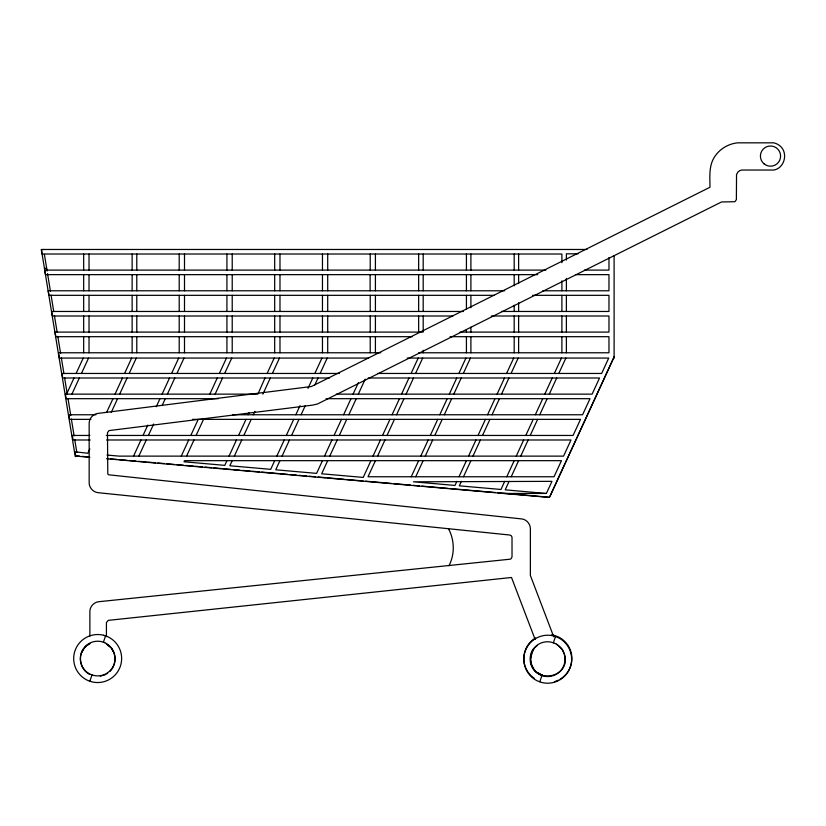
<?xml version="1.0" encoding="UTF-8"?>
<svg xmlns="http://www.w3.org/2000/svg" width="826" height="826" viewBox="0 0 826 826"><rect width="100%" height="100%" fill="white"/><g stroke="black" fill="none" stroke-linecap="round" stroke-linejoin="round"><path stroke-width="1.24" d="M530.612 658.353L532.749 650.578M530.777 656.226L530.829 662.38M89.848 681.171L91.996 674.863M103.395 642.236L105.542 635.927M539.791 681.77L537.809 681.089A24.037 24.037 0 0 1 553.544 635.896L557.498 637.269A24.037 24.037 0 0 1 541.773 682.493L539.801 681.801L541.97 675.482M553.337 642.865L555.516 636.547M265.001 377.998L257.898 394.136L65.409 394.136L66.163 398.679L218.209 398.679M81.753 652.447L83.705 648.947M504.655 481.351L501.021 489.467L459.308 485.843L461.373 481.351M226.923 460.671L224.806 465.358L184.002 461.775L184.497 460.671L561.453 460.671L554.029 476.757L368.004 476.757L375.417 460.671M456.881 481.351L455.012 485.44L413.403 481.806L551.964 481.351L546.368 493.452L503.54 493.452L106.533 458.771M448.983 565.717C454.95 554.215 454.599 539.843 448.353 528.516M66.576 394.136L73.989 377.998M71.914 394.136L79.337 377.998M89.838 448.838L87.804 453.257L74.99 451.791L75.755 456.076L89.879 457.315M115.041 394.136L122.454 377.998M124.581 373.455L131.644 358.071M119.687 394.136L127.101 377.998M133.554 456.128L140.967 439.99M162.102 394.136L169.526 377.998M138.851 456.128L146.264 439.99M167.399 394.136L174.813 377.998M176.94 373.455L184.002 358.071M181.276 456.128L188.689 439.99M209.825 394.136L217.238 377.998M186.573 456.128L193.986 439.99M215.121 394.136L222.535 377.998M229.039 456.128L236.453 439.99M267.128 373.455L274.191 358.071M234.336 456.128L241.75 439.99M262.885 394.136L270.298 377.998M274.686 460.671L270.701 469.344L229.845 465.761L232.22 460.671M276.813 456.128L284.227 439.99M308.005 388.375L312.775 377.998M279.931 460.671L275.75 469.798L316.606 473.381L322.46 460.671M282.058 456.128L289.472 439.99M314.84 384.916L318.02 377.998M320.137 373.455L327.199 358.071M324.525 456.128L331.938 439.99M329.77 456.128L337.184 439.99M358.319 394.136L365.206 379.155M373.001 456.128L380.414 439.99M401.55 394.136L408.963 377.998M377.544 456.128L384.957 439.99M406.093 394.136L413.506 377.998M420.764 456.128L428.178 439.99M449.313 394.136L456.737 377.998M458.853 373.455L465.916 358.071M425.256 456.128L432.669 439.99M453.804 394.136L461.218 377.998M463.345 373.455L470.407 358.071M468.538 456.128L475.952 439.99M497.087 394.136L504.5 377.998M472.978 456.128L480.391 439.99M501.527 394.136L508.94 377.998M516.25 456.128L523.663 439.99M544.799 394.136L552.222 377.998M509.095 481.351L505.202 489.828L545.914 493.452M520.741 456.128L528.155 439.99M549.29 394.136L556.703 377.998M550.147 495.972L614.265 356.574M76.106 373.455L83.219 358.071M81.454 373.455L88.568 358.071M111.211 412.473L117.571 398.679M129.166 373.455L136.28 358.071M143.043 435.447L147.802 425.101M156.279 406.722L159.986 398.679M171.591 373.455L178.705 358.071M162.102 405.576L165.283 398.679M148.391 435.447L153.688 423.996M219.355 373.455L226.469 358.071M190.806 435.447L198.219 419.412M196.103 435.447L203.516 419.36M224.651 373.455L231.765 358.071M238.58 435.447L245.993 419.36M248.058 414.766L249.122 412.473M243.825 435.447L251.238 419.36M253.355 414.766L254.945 411.317M272.373 373.455L279.487 358.071M286.292 435.447L293.705 419.36M295.822 414.766L300.065 405.576M314.84 373.455L321.954 358.071M291.588 435.447L299.002 419.36M301.067 414.766L305.31 405.576M334.055 435.447L341.479 419.36M343.595 414.766L351.009 398.679M327.705 460.671L321.655 473.783L363.213 477.418L370.936 460.671M339.31 435.447L346.724 419.36M348.84 414.766L356.254 398.679M382.531 435.447L389.944 419.36M392.071 414.766L399.485 398.679M411.08 373.455L418.193 358.071M415.571 373.455L422.685 358.071M387.022 435.447L394.436 419.36M396.552 414.766L403.976 398.679M411.234 476.757L418.648 460.671M430.305 435.447L437.718 419.36M439.783 414.766L447.196 398.679M444.274 414.766L451.688 398.679M415.726 476.757L423.139 460.671M434.786 435.447L442.209 419.36M506.565 373.455L513.679 358.071M458.998 476.757L466.422 460.671M478.017 435.447L485.43 419.36M487.557 414.766L494.97 398.679M511.057 373.455L518.17 358.071M463.489 476.757L470.903 460.671M482.508 435.447L489.921 419.36M492.038 414.766L499.451 398.679M554.339 373.455L561.453 358.071M506.772 476.757L514.185 460.671M525.79 435.447L533.204 419.36M535.32 414.766L542.734 398.679M530.23 435.447L537.643 419.36M539.76 414.766L547.173 398.679M558.779 373.455L565.882 358.071M511.211 476.757L518.625 460.671M614.11 356.966L549.445 497.438L503.54 493.452M106.575 412.473L112.976 398.679M353.074 394.136L358.412 382.614M531.49 653.407L534.463 648.059L537.385 645.385M110.003 671.362C116.631 664.878 116.662 653.273 110.003 646.799M84.985 647.388L86.389 645.942M87.205 645.354L88.816 644.177M106.42 673.985L107.679 673.283M105.108 674.79L100.297 676.174M43.592 249.483L41.403 249.834L75.249 456.52L77.438 456.159M44.459 268.502L46.648 268.151M587.018 249.473L41.3 249.473L42.054 254.016L561.897 254.016L561.897 262.678M578.004 253.809L566.388 253.809L566.388 260.076M545.872 270.102L44.728 270.102L45.482 274.645L537.716 274.645M584.457 270.102L608.968 270.102L608.968 257.567M575.898 274.645L608.968 274.645L608.968 290.783L542.806 290.783M504.676 290.783L48.207 290.783L48.971 295.326L494.124 295.326M532.625 295.326L608.968 295.326L608.968 311.464L501.454 311.464M463.479 311.464L51.635 311.464L52.399 316.007L452.855 316.007M491.274 316.007L608.968 316.007L608.968 332.093L460.061 332.093M422.282 332.093L55.074 332.093L55.827 336.688L412.288 336.688M450.077 336.688L608.968 336.688L608.968 352.774L418.648 352.774M380.765 352.774L58.501 352.774L59.41 358.071L368.685 358.071M407.208 358.071L608.71 358.071L601.648 373.455L377.523 373.455M339.445 373.455L61.981 373.455L62.735 377.998L329.626 377.998M368.19 377.998L599.531 377.998L592.118 394.136L336.347 394.136M326.084 398.679L590.001 398.679L582.578 414.766L232.633 414.766M95.93 414.766L68.837 414.766L69.601 419.36L90.912 419.36M192.489 419.36L580.513 419.36L573.099 435.447L106.347 435.447M89.786 435.447L72.316 435.447L73.08 439.99L90.23 439.99M106.626 439.99L570.983 439.99L563.569 456.128L119.233 456.128L106.946 455.054M75.703 455.797L79.544 456.138M82.115 456.365L88.527 456.923M110.333 458.833L116.807 459.401M119.316 459.617L127.008 460.288M129.29 460.485L135.98 461.073M138.551 461.3L146.243 461.971M147.875 462.116L155.453 462.777M157.787 462.983L164.302 463.551M166.769 463.768L174.462 464.439M177.032 464.666L183.444 465.224M185.829 465.43L193.48 466.101M194.988 466.236L202.411 466.886M204.962 467.113L211.662 467.692M213.882 467.888L221.533 468.559M223.206 468.703L230.898 469.375M233.046 469.571L239.881 470.159M242.441 470.386L250.144 471.057M251.992 471.223L259.56 471.883M261.687 472.069L278.362 473.525M279.859 473.659L287.479 474.33M289.905 474.537L296.358 475.105M298.878 475.322L306.58 476.003M309.048 476.21L315.553 476.788M318.124 477.005L325.454 477.655M327.096 477.789L344.339 479.307M346.342 479.472L363.017 480.938M365.577 481.166L391.297 483.406M393.795 483.633L410.47 485.089M413.041 485.316L419.453 485.874M421.9 486.091L448.25 488.393M450.232 488.569L495.363 492.513M497.696 492.719L549.001 497.211M553.74 635.256L557.705 636.609A24.037 24.037 0 0 1 560.173 679.168M542.176 674.883L540.751 674.388A17.346 17.346 0 0 1 538.108 672.911M103.601 635.256L107.514 636.609A24.037 24.037 0 0 1 91.789 681.832L87.876 680.479A24.037 24.037 0 0 1 103.56 635.235M542.445 675.513L536.394 672.013M89.879 674.491C80.628 670.216 77.499 657.269 83.519 649.122A15.9 15.9 0 0 1 89.879 643.671L89.879 643.413M106.42 644.125L110.054 646.851M556.507 644.073L562.052 649.019M107.679 644.879L109.228 646.159M534.969 670.609L532.347 666.675M562.558 649.876L564.571 654.409M111.913 649.122L113.276 651.538M553.75 636.856L530.375 575.474L530.375 528.867C530.447 523.911 526.348 519.182 521.351 518.883L108.691 474.795A2.612 2.612 0 0 1 107.783 473.887L107.483 432.679L108.939 430.604L312.569 405.132L317.514 403.976L721.552 201.957L734.913 201.709L736.379 199.634L736.534 174.513L738.093 171.798L739.859 170.579L741.872 170.032L773.859 170.032C785.092 168.019 788.551 151.798 779.207 145.314A14.569 14.569 0 0 0 773.704 142.836L737.587 142.836C728.759 143.755 720.52 148.474 715.347 155.701C708.615 164.828 709.885 176.578 709.999 187.234L311.412 386.516L98.046 413.403C93.09 413.826 89.125 418.472 89.167 423.397L89.167 482.611C89.022 487.629 93.204 492.275 98.201 492.699L509.745 535.021L511.16 535.63L512.017 537.137L512.017 556.961L510.953 558.83A2.251 2.251 0 0 1 509.745 559.233L98.903 601.7C94.185 602.051 90.251 606.16 89.879 610.837L89.879 636.092M535.114 639.427L511.511 577.488L108.289 620.367L106.42 622.587L106.42 636.609M530.829 662.235C534.567 684.517 570.239 677.878 564.757 655.41M44.398 254.408L47.123 271.031M47.536 273.571L50.438 291.32M51.067 295.13L53.762 311.608M54.382 315.418L57.087 331.897M57.81 336.337L60.618 353.456M61.341 357.875L63.943 373.744M64.562 377.544L67.257 394.033M68.021 398.659L70.788 415.581M71.356 419.03L74.113 435.87M74.701 439.463L76.808 452.359M614.11 255.874L614.11 358.071M566.388 278.372L566.388 290.783M566.388 295.326L566.388 311.464M566.388 316.007L566.388 332.093M566.388 336.688L566.388 352.774M561.897 280.85L561.897 290.783M561.897 295.326L561.897 311.464M561.897 316.007L561.897 332.093M561.897 336.688L561.897 352.774M518.625 254.016L518.625 270.102M518.625 274.645L518.625 283.339M518.625 302.77L518.625 311.464M518.625 316.007L518.625 332.093M518.625 336.688L518.625 352.774M514.185 254.016L514.185 270.102M514.185 274.645L514.185 285.817M514.185 305.259L514.185 311.464M514.185 316.007L514.185 332.093M514.185 336.688L514.185 352.774M470.903 254.016L470.903 270.102M470.903 274.645L470.903 290.783M470.903 295.326L470.903 307.737M470.903 327.148L470.903 332.093M470.903 336.688L470.903 352.774M466.422 254.016L466.422 270.102M466.422 274.645L466.422 290.783M466.422 295.326L466.422 308.986M466.422 329.615L466.422 332.093M466.422 336.688L466.422 352.774M423.191 254.016L423.191 270.102M423.191 274.645L423.191 290.783M423.191 295.326L423.191 311.464M423.191 316.007L423.191 332.093M423.191 350.296L423.191 352.774M418.648 254.016L418.648 270.102M418.648 274.645L418.648 290.783M418.648 295.326L418.648 311.464M418.648 316.007L418.648 332.093M375.417 254.016L375.417 270.102M375.417 274.645L375.417 290.783M375.417 295.326L375.417 311.464M375.417 316.007L375.417 332.093M375.417 336.688L375.417 352.774M370.224 254.016L370.224 270.102M370.12 274.645L370.12 290.783M370.224 295.326L370.224 311.464M370.224 316.007L370.224 332.093M370.224 336.688L370.224 352.774M327.705 254.016L327.705 270.102M327.705 274.645L327.705 290.783M327.705 295.326L327.705 311.464M327.705 316.007L327.705 332.093M327.705 336.688L327.705 352.774M322.46 254.016L322.46 270.102M322.46 274.645L322.46 290.783M322.46 295.326L322.46 311.464M322.46 316.007L322.46 332.093M322.46 336.688L322.46 352.774M279.983 254.016L279.983 270.102M279.983 274.645L279.983 290.783M279.983 295.326L279.983 311.464M279.983 316.007L279.983 332.093M279.983 336.688L279.983 352.774M274.686 254.016L274.686 270.102M274.686 274.645L274.686 290.783M274.686 295.326L274.686 311.464M274.686 316.007L274.686 332.093M274.686 336.688L274.686 352.774M232.22 254.016L232.22 270.102M232.22 274.645L232.22 290.783M232.22 295.326L232.22 311.464M232.22 316.007L232.22 332.093M232.22 336.688L232.22 352.774M226.923 254.016L226.923 270.102M226.923 274.645L226.923 290.783M226.923 295.326L226.923 311.464M226.923 316.007L226.923 332.093M226.923 336.688L226.923 352.774M184.497 254.016L184.497 270.102M184.497 274.645L184.497 290.783M184.497 295.326L184.497 311.464M184.497 316.007L184.497 332.093M184.497 336.688L184.497 352.774M179.201 254.016L179.201 270.102M179.201 274.645L179.201 290.783M179.201 295.326L179.201 311.464M179.201 316.007L179.201 332.093M179.201 336.688L179.201 352.774M136.786 254.016L136.786 270.102M136.786 274.645L136.786 290.783M136.786 295.326L136.786 311.464M136.786 316.007L136.786 332.093M136.786 336.688L136.786 352.774M132.139 254.016L132.139 270.102M132.139 274.645L132.139 290.783M132.139 295.326L132.139 311.464M132.139 316.007L132.139 332.093M132.139 336.688L132.139 352.774M89.022 254.016L89.022 270.102M89.022 274.645L89.022 290.783M89.022 295.326L89.022 311.464M89.022 316.007L89.022 332.093M89.022 336.688L89.022 352.774M83.674 254.016L83.674 270.102M83.674 274.645L83.674 290.783M83.674 295.326L83.674 311.464M83.674 316.007L83.674 332.093M83.674 336.688L83.674 352.774M533.214 667.873A17.346 17.346 0 0 1 531.459 664.249M531.159 663.288A17.346 17.346 0 0 1 530.591 660.315M530.55 657.289A17.346 17.346 0 0 1 530.808 655.297M531.304 653.335A17.346 17.346 0 0 1 533.493 648.813M558.335 680.17A24.037 24.037 0 0 1 554.422 681.657M534.36 678.414A24.037 24.037 0 0 1 531.118 675.771M530.385 675.028A24.037 24.037 0 0 1 526.234 669.008M525.801 668.058A24.037 24.037 0 0 1 535.547 637.899M551.696 634.812A24.037 24.037 0 0 1 553.75 635.235M554.762 643.361L551.892 642.339A17.346 17.346 0 0 0 540.555 675.018L543.415 676.009A17.346 17.346 0 0 0 554.762 643.361M104.778 642.711L101.959 641.74A17.346 17.346 0 0 0 90.571 674.367L93.431 675.358A17.346 17.346 0 0 0 104.778 642.711M764.019 163.827A10.088 10.088 0 0 0 780.446 157.849A10.088 10.088 0 0 0 767.055 146.615A10.088 10.088 0 0 0 764.019 163.827"/></g></svg>
